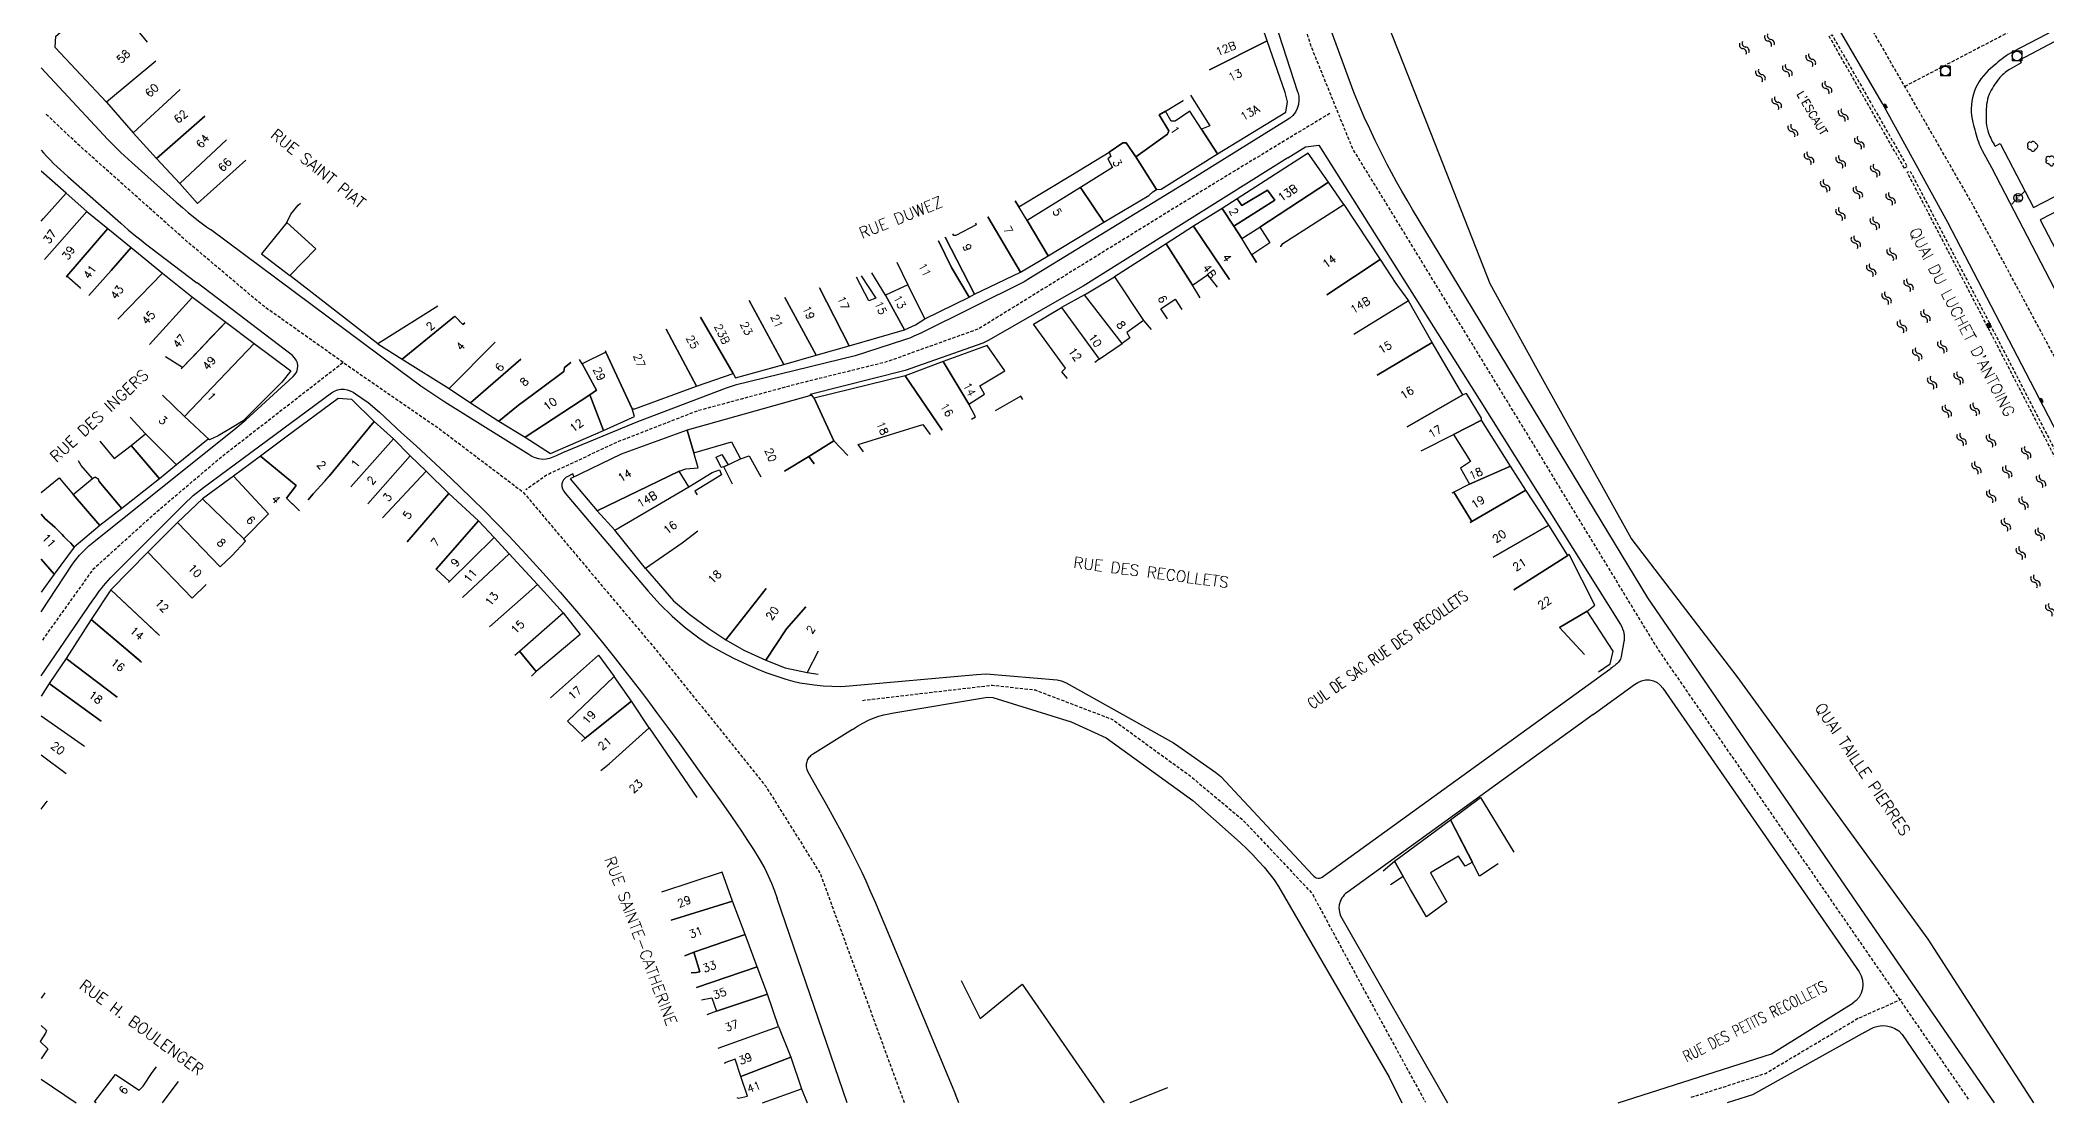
# Model space of a CAD drawing. Header units: millimetres. Extents: x 80999 to 82003, y 144000 to 145000.
# Drawn here: x 80999.9 to 81313.4, y 144000 to 144166.1 of the extents above; entities that cross this region are included whole.
import ezdxf
from ezdxf.enums import TextEntityAlignment as Align

# ---------------------------------------------------------------- set-up
doc = ezdxf.new("R2010")
doc.units = ezdxf.units.MM
doc.linetypes.add('DASHED', pattern=[0.75, 0.5, -0.25])
doc.layers.get('0').update_dxf_attribs({"linetype": 'CONTINUOUS'})
for name, color, linetype in [('W0001', 6, 'DASHED'), ('W0008', 7, 'CONTINUOUS'), ('W0100', 7, 'CONTINUOUS'), ('W0112', 1, 'DASHED'), ('W0300', 7, 'CONTINUOUS'), ('W0330', 7, 'CONTINUOUS'), ('W0400', 7, 'CONTINUOUS'), ('W0420', 7, 'CONTINUOUS'), ('W0471', 7, 'CONTINUOUS'), ('W0500', 5, 'DASHED'), ('W0515', 5, 'CONTINUOUS'), ('W0989', 7, 'CONTINUOUS'), ('W0991', 7, 'CONTINUOUS')]:
    doc.layers.add(name, color=color, linetype=linetype)
doc.styles.get("Standard").update_dxf_attribs({"font": 'romans.shx', "width": 0.85})

# ---------------------------------------------------------------- blocks, each defined once
blk = doc.blocks.new('t330o')
at = {"color": 0, "linetype": 'Continuous'}
for p, q in [((0.25, -0.25), (-0.25, 0.25)), ((-0.25, -0.25), (0.25, 0.25)), ((-0.25, 0.25), (-0.25, -0.25)), ((0.25, 0.25), (-0.25, 0.25)), ((0.25, -0.25), (0.25, 0.25)), ((-0.25, -0.25), (0.25, -0.25)), ((-0.25, -0.25), (-0.25, -0.25))]:
    blk.add_line(p, q, dxfattribs=at)
blk = doc.blocks.new('T400')
for p, q in [((-0.15, 0.3), (0.15, 0.3)), ((-0.15, -0.25), (-0.15, 0.3)), ((-0.15, 0.15), (0.15, 0.15)), ((-0.15, 0), (0.15, 0)), ((0.15, 0.3), (0.15, -0.25)), ((-0.15, -0.15), (0.15, -0.15)), ((-0.15, -0.25), (-0.15, -0.3)), ((-0.15, -0.3), (0.15, -0.3)), ((0.15, -0.3), (0.15, -0.25))]:
    blk.add_line(p, q)
blk = doc.blocks.new('T471')
for p, q in [((-0.333334, 0.333334), (-0.333334, -0.333334)), ((-0.333334, 0.333334), (0.333334, 0.333334)), ((-0.333334, 0), (0, 0)), ((0.500001, 0.500001), (1.000002, 1.000002)), ((-0.500001, -0.500001), (-1.000002, -1.000002)), ((-0.333334, -0.333334), (0.333334, -0.333334))]:
    blk.add_line(p, q)
blk.add_ellipse((0, 0), major_axis=(0.471405, 0.471405), ratio=1, start_param=5.4977871438, end_param=11.780972451)
blk = doc.blocks.new('T300')
for p, q in [((-0.8, 0.51), (-0.86, 0.34)), ((-0.86, 0.34), (-0.86, 0.17)), ((-0.86, 0.17), (-0.74, 0.06)), ((-0.69, 0.63), (-0.8, 0.51)), ((-0.8, -0.06), (-0.74, 0.06)), ((-0.74, 0.06), (-0.69, 0.11)), ((-0.57, 0.69), (-0.69, 0.63)), ((-0.46, 0.69), (-0.57, 0.69)), ((-0.29, 0.63), (-0.46, 0.69)), ((-0.29, 0.63), (-0.17, 0.74)), ((-0.23, 0.57), (-0.29, 0.63)), ((-0.17, 0.74), (-0.06, 0.8)), ((-0.06, 0.8), (0.06, 0.8)), ((0.06, 0.8), (0.23, 0.74)), ((0.23, 0.74), (0.34, 0.63)), ((0.34, 0.63), (0.4, 0.51)), ((0.46, 0.46), (0.34, 0.46)), ((0.4, 0.51), (0.4, 0.46)), ((0.57, 0.4), (0.46, 0.46)), ((0.57, 0.4), (0.69, 0.29)), ((0.69, 0.29), (0.74, 0.17)), ((0.74, 0.06), (0.69, -0.17)), ((0.74, 0.17), (0.74, 0.06)), ((-0.8, -0.17), (-0.8, -0.06)), ((-0.8, -0.23), (-0.8, -0.17)), ((-0.74, -0.34), (-0.8, -0.23)), ((-0.69, -0.4), (-0.74, -0.34)), ((-0.51, -0.46), (-0.69, -0.4)), ((-0.4, -0.46), (-0.51, -0.46)), ((-0.4, -0.46), (-0.34, -0.46)), ((-0.34, -0.46), (-0.34, -0.4)), ((-0.34, -0.51), (-0.34, -0.46)), ((-0.29, -0.63), (-0.34, -0.51)), ((-0.17, -0.74), (-0.29, -0.63)), ((-0.06, -0.8), (-0.17, -0.74)), ((0.06, -0.8), (-0.06, -0.8)), ((0.17, -0.74), (0.06, -0.8)), ((0.23, -0.69), (0.17, -0.74)), ((0.29, -0.46), (0.23, -0.46)), ((0.29, -0.63), (0.23, -0.69)), ((0.46, -0.4), (0.29, -0.46)), ((0.34, -0.51), (0.29, -0.63)), ((0.34, -0.51), (0.34, -0.46)), ((0.57, -0.34), (0.46, -0.4)), ((0.63, -0.29), (0.57, -0.34)), ((0.69, -0.17), (0.63, -0.29))]:
    blk.add_line(p, q)
blk = doc.blocks.new('T420')
for p, q in [((0.75, 0.75), (-0.75, 0.75)), ((-0.75, 0.75), (-0.75, -0.75)), ((0.75, 0.75), (0.75, -0.75)), ((0.75, -0.75), (-0.75, -0.75))]:
    blk.add_line(p, q)
blk.add_ellipse((0, 0), major_axis=(-0.53, 0.53), ratio=1, start_param=3.926991, end_param=10.210176)
blk = doc.blocks.new('t500o')
at = {"color": 0, "linetype": 'Continuous'}
for centre, start, end in [((-0.5, 0.625), 216.8699, 323.1301), ((0.5, -0.125), 36.8699, 143.1301), ((0.5, -0.625), 36.8699, 143.1301), ((-0.5, 0.125), 216.8699, 323.1301)]:
    blk.add_arc(centre, 0.625, start, end, dxfattribs=at)

msp = doc.modelspace()

# ---------------------------------------------------------------- linework, layer by layer
at = {"layer": 'W0001', "flags": 128}
for points in [[(81374.99, 144000), (81373.76, 144002.39), (81329.57, 144087.47), (81316.74, 144112.54), (81301.54, 144140.82), (81273.03, 144190.36), (81269.04, 144196.58), (81264.37, 144203.38), (81259.32, 144209.89), (81252.8, 144216.99), (81246.58, 144223.69), (81215.91, 144253.6), (81199.18, 144270.12), (81189.95, 144280.52), (81186.25, 144285.38), (81184.11, 144306.34)], [(81301.15, 144000.6), (81252.54, 144071.03), (81229.76, 144108.51), (81204.88, 144149.18), (81198.37, 144165.25), (81193.42, 144181.38), (81182.98, 144206.46), (81173.22, 144225.3), (81161.08, 144245.09), (81152.06, 144257.63)], [(81387.42, 144072.8), (81380.47, 144085.15), (81373.66, 144087.37), (81369.98, 144093.84), (81368.64, 144096.51), (81367.22, 144098.6), (81365.87, 144100.48), (81364.13, 144102.12), (81361.57, 144104.24), (81360.17, 144105.5), (81358.77, 144107.24), (81357.18, 144109.65), (81350.06, 144123.22), (81347.88, 144127.5), (81346.83, 144129.99), (81346.26, 144131.86), (81345.77, 144134.2), (81345.62, 144135.96), (81345.29, 144139.19), (81344.56, 144141.95), (81343.69, 144144.46), (81342.05, 144147.54), (81339.05, 144153.45), (81333.83, 144163.69), (81331.42, 144168.08), (81329, 144171.02), (81327.12, 144172.47), (81324.8, 144173.53), (81321.91, 144173.72), (81318.24, 144172.61), (81311.85, 144169.59), (81291.18, 144158.81)], [(81047.18, 144115.7), (81034.64, 144124.58), (81022.77, 144134.61), (81005.82, 144149.72), (81000.67, 144154.6)], [(81201.35, 144154.6), (81183.66, 144143.89), (81161.83, 144130.41), (81146.44, 144120.92), (81132.06, 144115.76), (81118.1, 144112.31), (81102.5, 144108.1), (81089.96, 144103.22), (81078.98, 144098.07), (81075.72, 144095.77)], [(81000.26, 144072.32), (81008.26, 144083.5), (81017.62, 144091.97), (81028.33, 144101.06), (81047.18, 144115.7), (81062.23, 144105.33), (81075.32, 144095.43), (81095.99, 144070.89), (81113.22, 144049.47), (81121.69, 144035.92), (81134.84, 144000.06)], [(81128.33, 144062.89), (81148.61, 144065.27), (81155.32, 144064.52), (81167.39, 144059.91), (81179.52, 144051.1), (81187.86, 144044.12), (81198.57, 144032.73), (81206.98, 144017.14), (81216.27, 144000.13)], [(81257.83, 144000.87), (81269.42, 144004.6), (81283.87, 144013.21), (81290.65, 144016.19)]]:
    msp.add_lwpolyline(points, dxfattribs=at)
at = {"layer": 'W0008'}
for p, q in [((81245.08, 144067.74), (81245.23, 144067.88)), ((81282.13, 144015.03), (81283.04, 144015.56)), ((81284.93, 144011.04), (81285.85, 144011.56))]:
    msp.add_line(p, q, dxfattribs=at)
for points in [[(81183.39, 144197.94), (81196.28, 144157.98)], [(81305.18, 144000), (81285.57, 144028.54), (81251.05, 144078.92), (81214.28, 144139.61), (81213.43, 144141.04), (81212.6, 144142.47), (81211.78, 144143.92), (81210.99, 144145.37), (81210.33, 144146.61), (81209.69, 144147.86), (81209.06, 144149.12), (81208.45, 144150.39), (81207.58, 144152.21), (81206.72, 144154.03), (81205.91, 144155.88), (81205.16, 144157.76), (81195.21, 144184.88)], [(81000, 144161.71), (81009.82, 144151.2), (81010.34, 144150.65), (81010.87, 144150.1), (81011.4, 144149.56), (81011.94, 144149.03), (81012.49, 144148.5), (81013.04, 144147.97), (81013.6, 144147.45), (81014.17, 144146.94), (81020.19, 144141.55), (81021.13, 144140.71), (81022.08, 144139.89), (81023.05, 144139.08), (81024.02, 144138.29), (81024.62, 144137.81), (81025.23, 144137.35), (81025.84, 144136.9), (81026.46, 144136.45)], [(81196.33, 144157.92), (81196.49, 144157.3), (81196.53, 144156.65), (81196.46, 144156.01), (81196.27, 144155.39), (81195.97, 144154.81), (81195.56, 144154.29), (81195.08, 144153.85), (81194.54, 144153.47), (81179.13, 144143.93)], [(81000, 144148.84), (81000.37, 144148.43), (81000.89, 144147.88), (81001.41, 144147.33), (81001.95, 144146.8), (81002.5, 144146.28), (81003.05, 144145.77), (81003.61, 144145.26), (81004.18, 144144.76), (81012.46, 144137.43), (81013.04, 144136.93), (81013.61, 144136.43), (81014.19, 144135.94), (81014.77, 144135.46), (81015.36, 144134.99), (81015.95, 144134.52), (81016.55, 144134.06), (81017.15, 144133.6), (81024.35, 144128.11)], [(81194.8, 144147.67), (81162.79, 144127.63), (81160.18, 144126.09), (81148.06, 144119.15), (81147.15, 144118.71), (81134.98, 144114.45), (81120.16, 144110.67), (81120.23, 144110.46)], [(81194.8, 144147.67), (81197.54, 144149.37), (81199.63, 144149.66), (81224.68, 144109.93), (81246.76, 144074.72), (81246.95, 144074.39), (81247.09, 144074.05), (81247.21, 144073.69), (81247.29, 144073.32), (81247.32, 144073.17), (81247.34, 144073.02), (81247.35, 144072.86), (81247.36, 144072.71), (81247.36, 144072.55), (81247.35, 144072.4), (81247.34, 144072.24), (81247.31, 144072.09), (81246.87, 144069.73), (81246.82, 144069.54), (81246.75, 144069.35), (81246.66, 144069.17), (81246.56, 144069), (81246.44, 144068.85), (81246.31, 144068.72), (81246.17, 144068.59), (81246.03, 144068.47), (81245.84, 144068.31), (81245.64, 144068.16), (81245.44, 144068.01), (81245.23, 144067.88)], [(81179.13, 144143.93), (81154.61, 144128.89), (81153.62, 144128.31), (81137.43, 144120.26), (81137.08, 144120.09), (81136.74, 144119.93), (81136.38, 144119.77), (81136.03, 144119.62), (81135.71, 144119.5), (81135.38, 144119.39), (81135.06, 144119.28), (81134.73, 144119.17), (81127.18, 144116.72), (81108.47, 144112.14), (81107.04, 144111.69), (81093.18, 144106.4), (81081.46, 144101.55), (81080.48, 144101.09), (81079.97, 144100.87), (81079.45, 144100.68), (81078.9, 144100.56), (81078.33, 144100.53), (81077.76, 144100.61), (81077.22, 144100.78), (81076.7, 144101.02), (81076.21, 144101.3), (81063.07, 144109.49), (81062.44, 144109.89), (81061.82, 144110.3), (81061.2, 144110.71), (81060.58, 144111.13), (81059.96, 144111.55), (81059.34, 144111.99), (81058.73, 144112.43), (81058.12, 144112.88), (81026.48, 144136.45)], [(81000, 144076.71), (81004.82, 144083.99), (81005.2, 144084.53), (81005.6, 144085.06), (81006.02, 144085.57), (81006.46, 144086.06), (81006.95, 144086.54), (81007.45, 144087.01), (81007.97, 144087.45), (81008.5, 144087.88), (81030.43, 144105.4), (81032, 144106.7), (81039.4, 144113.51), (81039.71, 144113.85), (81039.94, 144114.24), (81040.08, 144114.68), (81040.12, 144115.14), (81040.05, 144115.61), (81039.88, 144116.04), (81039.61, 144116.43), (81039.27, 144116.76), (81024.37, 144128.11)], [(81000, 144066.72), (81008.11, 144078.57), (81008.43, 144079.04), (81008.75, 144079.49), (81009.07, 144079.95), (81009.42, 144080.39), (81009.76, 144080.81), (81010.12, 144081.22), (81010.49, 144081.62), (81010.87, 144082.01), (81022.29, 144093.49), (81023.77, 144094.88), (81025.37, 144096.15), (81045.4, 144110.94), (81045.85, 144111.21), (81046.33, 144111.4), (81046.84, 144111.5), (81047.36, 144111.51), (81047.85, 144111.43), (81048.31, 144111.26), (81048.74, 144111.04), (81049.15, 144110.8), (81051.09, 144109.45), (81052.88, 144107.91), (81054.59, 144106.29), (81056.31, 144104.71), (81058.61, 144102.64), (81060.88, 144100.55), (81063.14, 144098.44), (81065.37, 144096.3), (81067.33, 144094.4), (81069.27, 144092.48), (81071.19, 144090.54), (81073.09, 144088.58), (81075.79, 144085.69), (81078.45, 144082.77), (81081.08, 144079.81), (81083.66, 144076.82), (81085.59, 144074.52), (81087.49, 144072.19), (81089.36, 144069.84), (81091.21, 144067.48), (81092.51, 144065.82), (81093.79, 144064.16), (81095.06, 144062.48), (81096.32, 144060.8), (81098.04, 144058.48), (81099.74, 144056.15), (81101.43, 144053.82), (81103.1, 144051.48), (81104.7, 144049.23), (81106.29, 144046.99), (81107.87, 144044.73), (81109.41, 144042.45), (81110.36, 144041.02), (81111.31, 144039.58), (81112.22, 144038.12), (81113.06, 144036.61), (81113.62, 144035.48), (81114.12, 144034.32), (81114.58, 144033.14), (81114.99, 144031.94)], [(81083.26, 144097.89), (81083.09, 144098.26), (81082.2, 144097.83), (81082.04, 144097.74), (81081.89, 144097.63), (81081.76, 144097.51), (81081.65, 144097.37), (81081.55, 144097.22), (81081.48, 144097.05), (81081.42, 144096.88), (81081.39, 144096.7), (81081.39, 144096.31), (81081.49, 144095.93), (81081.67, 144095.59), (81081.89, 144095.29), (81094.84, 144079.93), (81096.65, 144077.92), (81098.58, 144076.04), (81100.63, 144074.28), (81102.78, 144072.64), (81104.55, 144071.46), (81106.41, 144070.4), (81108.3, 144069.44), (81110.22, 144068.53), (81111.72, 144067.87), (81113.24, 144067.26), (81114.78, 144066.71), (81116.34, 144066.21)], [(81116.36, 144066.21), (81117.45, 144065.91), (81118.56, 144065.65), (81119.68, 144065.45), (81120.8, 144065.3), (81122.18, 144065.16), (81123.56, 144065.09), (81124.94, 144065.08), (81126.32, 144065.16), (81146.15, 144066.94), (81147.65, 144067.03), (81158.73, 144066.12), (81159.45, 144065.95), (81160.15, 144065.63), (81176.91, 144056.23), (81177.78, 144055.69), (81183.54, 144051.6), (81184.32, 144050.97), (81198.71, 144035.59), (81198.86, 144035.43), (81199.04, 144035.29), (81199.24, 144035.17), (81199.47, 144035.11), (81199.72, 144035.11), (81199.96, 144035.18), (81200.18, 144035.29), (81200.38, 144035.42), (81245.08, 144067.74)], [(81242.51, 144060.69), (81248.93, 144065.35), (81249.46, 144065.68), (81250.03, 144065.94), (81250.65, 144066.09), (81251.29, 144066.09), (81251.91, 144065.94), (81252.48, 144065.67), (81252.98, 144065.28), (81253.38, 144064.8), (81284.05, 144020.45), (81284.38, 144019.85), (81284.58, 144019.19), (81284.65, 144018.5), (81284.58, 144017.82), (81284.37, 144017.15), (81284.04, 144016.53), (81283.59, 144016), (81283.04, 144015.56)], [(81126.76, 144058.34), (81127.57, 144058.87), (81128.41, 144059.35), (81129.27, 144059.78), (81130.17, 144060.16), (81130.91, 144060.42), (81131.67, 144060.62), (81132.44, 144060.79), (81133.22, 144060.93), (81147.85, 144063.38), (81148.72, 144063.35), (81160.95, 144059.55), (81166.4, 144057.03), (81179.97, 144047.24), (81186.4, 144041.51), (81187.39, 144040.61), (81188.37, 144039.7), (81189.32, 144038.76), (81190.23, 144037.78), (81191.07, 144036.83), (81191.87, 144035.86), (81192.64, 144034.85), (81193.32, 144033.79), (81210.62, 144004), (81212.58, 144000)], [(81242.51, 144060.69), (81204.04, 144032.88), (81203.82, 144032.69), (81203.61, 144032.49), (81203.42, 144032.27), (81203.25, 144032.03), (81203.1, 144031.78), (81202.98, 144031.51), (81202.89, 144031.24), (81202.82, 144030.95), (81202.77, 144030.41), (81202.84, 144029.86), (81202.99, 144029.34), (81203.23, 144028.85), (81219.74, 144000)], [(81126.76, 144058.34), (81120.53, 144054.44), (81120.38, 144054.34), (81120.23, 144054.22), (81120.1, 144054.09), (81119.97, 144053.96), (81119.86, 144053.81), (81119.76, 144053.64), (81119.68, 144053.47), (81119.62, 144053.3), (81119.55, 144052.9), (81119.55, 144052.5), (81119.63, 144052.11), (81119.79, 144051.74), (81121.42, 144048.87), (81122.65, 144046.69), (81123.86, 144044.5), (81125.05, 144042.3), (81126.21, 144040.09), (81126.89, 144038.75), (81127.56, 144037.41), (81128.21, 144036.05), (81128.84, 144034.7), (81129.61, 144032.98), (81130.36, 144031.25), (81131.09, 144029.51), (81131.82, 144027.77), (81142.86, 144001.33)], [(81125.93, 144000), (81115.01, 144031.94)], [(81246.42, 144000), (81270.36, 144007.67), (81282.13, 144015.03)], [(81285.85, 144011.56), (81286.42, 144011.83), (81287.03, 144012), (81287.66, 144012.07), (81288.29, 144012.03), (81288.98, 144011.89), (81289.65, 144011.64), (81290.27, 144011.25), (81290.77, 144010.7), (81298.05, 144000)], [(81284.93, 144011.04), (81267.37, 144001.27), (81263.41, 144000)], [(81000, 144003.68), (81005.48, 144000)], [(81143.41, 144000), (81142.86, 144001.33)]]:
    msp.add_lwpolyline(points, dxfattribs=at)
at = {"layer": 'W0008', "flags": 128}
for points in [[(81333.34, 144069.3), (81312.84, 144108.83), (81297.92, 144137.55), (81287.72, 144156.17), (81279.75, 144169.78)], [(81305.29, 144149.49), (81306.09, 144149.91), (81311.31, 144139.91), (81320.99, 144144.92)]]:
    msp.add_lwpolyline(points, dxfattribs=at)
for points in [[(81333.87, 144157.25), (81330.64, 144163.53, 0.020111), (81330.06, 144164.53, 0.035924), (81329.73, 144164.97, 0.029753), (81327.97, 144166.8, 0.047147), (81326.78, 144167.69, 0.047725), (81325.71, 144168.22, 0.042219), (81324.37, 144168.61, 0.057045), (81322.07, 144168.79, 0.055199), (81319.7, 144168.45, 0.01743), (81317.09, 144167.67, 0.037892), (81316.13, 144167.27), (81316.41, 144166.75), (81309.11, 144162.93), (81309.34, 144162.52), (81307.53, 144161.45, 0.087761), (81305.87, 144160.02, 0.067545), (81304.38, 144157.59, 0.077988), (81303.97, 144156.03, 0.043797), (81303.92, 144153.16, 0.070699), (81304.28, 144151.5, 0.053445), (81305.27, 144149.5)], [(81315.61, 144168.17), (81313.27, 144166.95), (81308.04, 144164.2, 0.042879), (81306.68, 144163.34, 0.021626), (81304.23, 144161.28, 0.136086), (81301.91, 144157.59, 0.13386), (81301.8, 144153.16, 0.02034), (81302.68, 144150.14, 0.043684), (81303.26, 144148.8), (81304.71, 144146.14), (81321.49, 144113.88)], [(81322.01, 144142.96), (81312.34, 144137.95), (81318.57, 144126), (81319.1, 144126.22, -0.090074), (81319.55, 144126.24, -0.043885), (81320, 144126.14, -0.042396), (81320.44, 144125.97, -0.100062), (81320.82, 144125.67, -0.077033), (81321.15, 144125.13), (81321.38, 144125.24), (81325.79, 144116.69)]]:
    msp.add_lwpolyline(points, format="xyb", dxfattribs=at)
at = {"layer": 'W0100'}
for p, q in [((81121.62, 144127.35), (81126.28, 144118.26)), ((81238.72, 144085.66), (81238.54, 144085.54)), ((81117.12, 144007.13), (81109.35, 144004.11))]:
    msp.add_line(p, q, dxfattribs=at)
for points in [[(81010.25, 144156.36), (81002.19, 144164.89), (81002.33, 144166.68), (81011.56, 144174.62), (81015.71, 144168.62), (81014.89, 144168.08), (81014.89, 144167.76), (81016.59, 144165.75)], [(81191.58, 144165.96), (81189.44, 144172.18), (81182.73, 144169.33), (81180.22, 144168.26)], [(81015.71, 144168.62), (81014.89, 144168.08), (81014.89, 144167.76), (81016.59, 144165.75)], [(81182.55, 144161.4), (81191.58, 144165.96)], [(81183.79, 144148.27), (81194.49, 144154.77), (81194.74, 144156.43), (81194.36, 144157.89), (81191.58, 144165.96), (81182.55, 144161.4)], [(81017.94, 144162.74), (81010.25, 144156.36)], [(81010.25, 144156.36), (81014.37, 144151.56), (81021.72, 144158.35)], [(81021.72, 144158.35), (81014.37, 144151.56)], [(81152.17, 144140.92), (81152.76, 144140.01), (81161.16, 144145.04), (81166.87, 144148.53), (81169.03, 144150.03), (81169.52, 144150.03), (81171.05, 144147.83), (81175.98, 144151.35), (81176.18, 144151.87), (81174.67, 144154.36), (81175.69, 144154.93), (81178.42, 144156.64), (81178.39, 144156.69)], [(81179.59, 144157.43), (81182.59, 144152.66), (81181.32, 144152.12), (81183.79, 144148.27)], [(81014.37, 144151.56), (81018.06, 144147.57), (81025.59, 144154.16)], [(81025.59, 144154.16), (81018.06, 144147.57)], [(81174.25, 144142.69), (81175.01, 144142.77), (81183.79, 144148.27), (81181.32, 144152.12), (81179.5, 144154.95), (81177.18, 144153.39), (81176.54, 144153.38), (81175.69, 144154.93), (81174.67, 144154.36), (81176.18, 144151.87), (81175.98, 144151.35), (81171.05, 144147.83), (81174.25, 144142.69)], [(81018.06, 144147.57), (81021.69, 144143.63), (81028.97, 144150.48)], [(81028.97, 144150.48), (81021.69, 144143.63)], [(81166.06, 144137.62), (81173.05, 144141.77), (81173.72, 144142.35), (81174.25, 144142.69), (81171.05, 144147.83), (81169.52, 144150.03), (81169.03, 144150.03), (81166.87, 144148.53), (81167.12, 144147.88), (81166.65, 144147.48), (81167.4, 144146.14), (81162.41, 144143.02), (81166.06, 144137.62)], [(81021.69, 144143.63), (81024.45, 144140.51), (81031.99, 144147.29)], [(81197.98, 144148.39), (81186.85, 144141.26), (81187.59, 144140.2), (81191.59, 144142.61), (81192.78, 144141.03), (81186.36, 144136.98), (81187.62, 144135.08), (81190.4, 144136.84), (81201.13, 144143.87), (81197.98, 144148.39)], [(81003.95, 144142.13), (81000, 144145.59)], [(81201.13, 144143.87), (81190.4, 144136.84), (81191.98, 144134.39), (81189.17, 144132.52), (81189.92, 144131.32)], [(81193.71, 144133.78), (81193.69, 144133.82), (81194, 144134.26), (81203.54, 144140.36), (81201.13, 144143.87)], [(81000, 144137.76), (81000.36, 144138.17), (81003.95, 144142.13)], [(81000, 144137.76), (81000.36, 144138.17), (81003.95, 144142.13), (81007.15, 144139.28), (81000.56, 144131.76)], [(81038.86, 144129.25), (81042.92, 144133.44), (81038.38, 144137.57), (81039.03, 144138.86), (81040.19, 144140.29), (81040.51, 144140.57)], [(81153.05, 144129.8), (81157.35, 144132.37), (81154.04, 144137.88), (81152.76, 144140.01), (81152.17, 144140.92)], [(81157.35, 144132.37), (81166.06, 144137.62), (81162.41, 144143.02), (81154.04, 144137.88), (81157.35, 144132.37)], [(81184.55, 144139.75), (81186.36, 144136.98), (81192.78, 144141.03), (81191.59, 144142.61), (81187.59, 144140.2), (81186.85, 144141.26), (81184.55, 144139.75)], [(81000.56, 144131.76), (81007.15, 144139.28), (81010.43, 144136.62)], [(81038.38, 144137.57), (81034.43, 144132.64), (81038.86, 144129.25), (81042.92, 144133.44), (81038.38, 144137.57)], [(81145.97, 144137.5), (81146.11, 144137.17), (81142.94, 144135.52), (81142.61, 144135.52), (81142.45, 144135.81)], [(81145.82, 144126.34), (81153.05, 144129.8), (81147.93, 144138.44)], [(81147.93, 144138.44), (81153.05, 144129.8)], [(81184.55, 144139.75), (81180.07, 144136.96), (81184.6, 144130.24), (81185.67, 144128.66)], [(81189.92, 144131.32), (81189.17, 144132.52), (81187.62, 144135.08), (81186.36, 144136.98), (81184.55, 144139.75)], [(81193.71, 144133.78), (81193.69, 144133.82), (81194, 144134.26), (81203.54, 144140.36), (81209.23, 144131.76), (81200.89, 144126.23)], [(81010.43, 144136.62), (81004.05, 144129.18), (81003.9, 144129.04)], [(81006.14, 144127.23), (81006.17, 144127.27), (81004.05, 144129.18), (81010.43, 144136.62), (81014.09, 144133.66)], [(81138.1, 144122.48), (81145.02, 144125.9), (81143.68, 144128.08), (81142.27, 144130.55), (81140.22, 144134.68)], [(81140.22, 144134.68), (81142.27, 144130.55), (81143.68, 144128.08), (81145.02, 144125.9)], [(81145.02, 144125.9), (81145.82, 144126.34), (81141.27, 144135.25)], [(81141.27, 144135.25), (81145.82, 144126.34)], [(81185.67, 144128.66), (81184.6, 144130.24), (81180.07, 144136.96), (81175.76, 144134.22)], [(81007.49, 144126.14), (81010.94, 144130.07), (81014.09, 144133.66), (81018.97, 144129.64)], [(81014.09, 144133.66), (81010.94, 144130.07), (81007.49, 144126.14)], [(81133.72, 144131.34), (81135.41, 144127.8), (81138.1, 144122.48)], [(81181.11, 144125.77), (81179.88, 144127.76), (81175.76, 144134.22), (81167.71, 144129.08)], [(81175.76, 144134.22), (81179.88, 144127.76), (81182.25, 144129.4), (81183.73, 144127.44)], [(81200.89, 144126.23), (81209.23, 144131.76), (81211.68, 144128.02), (81213.64, 144125.31), (81205.12, 144120.04)], [(81018.97, 144129.64), (81011.99, 144122.44)], [(81011.99, 144122.44), (81018.97, 144129.64), (81023.68, 144125.88)], [(81062.01, 144124.5), (81052.61, 144118.59), (81038.86, 144129.25)], [(81126.28, 144118.26), (81134.9, 144120.77), (81131.95, 144126.19), (81129.8, 144129.7)], [(81128.14, 144129.22), (81130.43, 144125.73), (81129.35, 144125.32), (81127.4, 144129)], [(81169.63, 144120.38), (81170.08, 144119.52), (81168.89, 144118.67), (81163.01, 144126.26), (81167.71, 144129.08), (81172.25, 144122.22), (81169.63, 144120.38)], [(81167.71, 144129.08), (81172.25, 144122.22), (81173.42, 144120.86)], [(81023.68, 144125.88), (81016.93, 144118.48)], [(81016.93, 144118.48), (81023.68, 144125.88), (81028.85, 144121.96)], [(81108.13, 144113.94), (81108.49, 144113.3), (81116.07, 144115.35), (81110.65, 144125.36)], [(81110.65, 144125.36), (81116.07, 144115.35)], [(81116.07, 144115.35), (81121.1, 144116.84), (81116.19, 144125.82)], [(81116.19, 144125.82), (81121.1, 144116.84)], [(81121.1, 144116.84), (81126.28, 144118.26), (81121.62, 144127.35)], [(81131.95, 144126.19), (81134.9, 144120.77), (81136.61, 144121.59), (81138.1, 144122.48), (81135.41, 144127.8), (81131.95, 144126.19)], [(81163.01, 144126.26), (81159.43, 144124.25), (81165.32, 144116.2), (81168.89, 144118.67), (81163.01, 144126.26)], [(81176.01, 144122.52), (81174.96, 144124.07), (81177.2, 144125.6), (81178.25, 144123.94)], [(81208.73, 144113.71), (81217.33, 144118.8), (81213.64, 144125.31), (81205.12, 144120.04)], [(81028.85, 144121.96), (81022.08, 144114.9), (81019.46, 144116.57), (81019.44, 144116.54)], [(81021.89, 144114.69), (81022.08, 144114.9), (81025.01, 144117.91), (81026.53, 144119.59), (81028.85, 144121.96), (81033.28, 144118.66)], [(81062.01, 144124.5), (81052.61, 144118.59)], [(81052.61, 144118.59), (81056.43, 144116.19), (81064.67, 144122.92), (81065.91, 144121.63), (81066.23, 144121.88)], [(81064.62, 144122.88), (81056.43, 144116.19)], [(81066.23, 144121.88), (81065.91, 144121.63), (81064.86, 144122.73)], [(81102.41, 144111.98), (81108.13, 144113.94), (81103.01, 144122.75)], [(81103.01, 144122.75), (81108.13, 144113.94)], [(81160.39, 144113.19), (81159.48, 144114.21), (81160.03, 144114.79), (81155.06, 144121.66), (81159.43, 144124.25), (81165.32, 144116.2)], [(81033.28, 144118.66), (81022.43, 144107.25), (81018.99, 144110.57)], [(81026.34, 144103.6), (81022.43, 144107.25), (81033.28, 144118.66), (81039, 144114.39), (81037.6, 144112.61), (81035.15, 144110.14), (81031.89, 144106.86), (81031.6, 144106.56), (81029.85, 144105.52), (81027.66, 144104.22), (81026.34, 144103.6)], [(81056.43, 144116.19), (81063.77, 144111.64), (81070.94, 144118.87)], [(81070.94, 144118.87), (81063.77, 144111.64)], [(81092.33, 144108.43), (81092.78, 144108.43), (81102.41, 144111.98), (81097.65, 144120.9)], [(81097.65, 144120.9), (81102.41, 144111.98)], [(81217.33, 144118.8), (81208.73, 144113.71)], [(81213.44, 144105.63), (81222.11, 144110.62), (81217.33, 144118.8)], [(81063.77, 144111.64), (81067.12, 144109.38), (81074.96, 144116.22)], [(81074.96, 144116.22), (81067.12, 144109.38)], [(81067.12, 144109.38), (81071.53, 144106.54), (81074.6, 144109.01), (81078.18, 144111.68), (81081.67, 144114.3), (81081.76, 144114.92), (81082.77, 144115.67)], [(81071.53, 144106.54), (81075.64, 144104.01), (81085.72, 144110.65), (81086.8, 144111.36), (81084.52, 144115.46), (81084.15, 144116.15)], [(81082.77, 144115.67), (81081.76, 144114.92), (81081.67, 144114.3), (81078.18, 144111.68), (81074.6, 144109.01), (81071.53, 144106.54)], [(81087.87, 144105.08), (81092.7, 144107.25), (81092.33, 144108.43), (81088.22, 144117.28), (81084.52, 144115.46), (81086.8, 144111.36), (81085.72, 144110.65), (81087.87, 144105.08)], [(81088.11, 144117.55), (81088.22, 144117.28), (81092.33, 144108.43)], [(81145.39, 144106.83), (81146.01, 144107.21), (81144.97, 144109.16), (81140.92, 144115.85), (81134.98, 144113.61)], [(81147.81, 144118.33), (81140.92, 144115.85), (81144.97, 144109.16), (81147.4, 144110.73), (81146.69, 144112.06), (81150.56, 144114.38), (81147.81, 144118.33)], [(81165.32, 144116.2), (81164.63, 144115.7)], [(81140.79, 144105.11), (81134.98, 144113.61), (81120.78, 144110.13), (81123.87, 144103.46), (81126.07, 144101.13)], [(81134.98, 144113.61), (81140.79, 144105.11)], [(81018.99, 144110.57), (81022.43, 144107.25), (81026.34, 144103.6), (81026.12, 144103.7), (81021.15, 144099.67)], [(81048.54, 144109.92), (81046.4, 144110.06), (81038.22, 144104.01), (81034.29, 144101.06), (81039.88, 144096.46), (81038.33, 144094.49), (81040.38, 144092.53)], [(81041.72, 144094.22), (81042.5, 144095.18), (81044.32, 144097.15), (81045, 144097.9), (81052.04, 144106.48), (81048.54, 144109.92)], [(81075.64, 144104.01), (81079.6, 144101.44), (81087.87, 144105.08), (81085.72, 144110.65), (81075.64, 144104.01)], [(81120.78, 144110.13), (81120.4, 144110.56), (81100.96, 144105.1), (81102, 144101.58), (81107.87, 144103.26), (81109.27, 144100.64), (81110.64, 144101.11), (81112.47, 144097.8)], [(81116.16, 144098.71), (81119.96, 144101), (81123.87, 144103.46), (81120.78, 144110.13)], [(81153.39, 144109.88), (81153.06, 144110.43), (81149.07, 144108.15)], [(81222.7, 144110.86), (81222.11, 144110.62), (81213.44, 144105.63)], [(81215.63, 144101.88), (81220.69, 144104.45), (81225.05, 144106.67), (81225.05, 144107), (81222.7, 144110.86)], [(81021.15, 144099.67), (81016.34, 144104.53), (81013.91, 144107.12)], [(81052.04, 144106.48), (81045, 144097.9), (81045, 144097.9)], [(81048.41, 144096.23), (81055.05, 144103.73), (81052.04, 144106.48)], [(81225.05, 144106.67), (81220.69, 144104.45), (81223.33, 144100.19), (81221.75, 144099.19), (81223.18, 144096.68), (81229.6, 144099.46), (81225.05, 144106.67)], [(81009.21, 144103.4), (81011.43, 144100.66), (81014.08, 144102.7), (81018.09, 144098.02), (81018.51, 144097.53), (81012.6, 144092.89)], [(81018.51, 144097.53), (81014.08, 144102.7), (81016.34, 144104.53), (81021.15, 144099.67), (81018.51, 144097.53)], [(81057.68, 144101.09), (81055.05, 144103.73), (81048.41, 144096.23)], [(81082.68, 144097.51), (81086.91, 144092.5), (81099.68, 144098.71), (81100.76, 144099.08), (81102.69, 144099.23), (81102, 144101.58), (81100.96, 144105.1), (81090.66, 144101.36), (81082.68, 144097.51)], [(81126.07, 144101.13), (81123.87, 144103.46), (81119.96, 144101), (81120.77, 144099.84)], [(81128.51, 144101.73), (81127.66, 144102.85), (81137.74, 144105.97), (81138.92, 144104.41)], [(81012.6, 144092.89), (81009.1, 144097.1), (81008.92, 144097.52), (81008.45, 144097.76), (81008.02, 144097.57), (81006.29, 144099.61), (81005.85, 144100.31)], [(81040.03, 144092.87), (81038.33, 144094.49), (81039.88, 144096.46), (81034.29, 144101.06), (81030.07, 144097.91)], [(81051.04, 144093.59), (81057.68, 144101.09)], [(81053.34, 144091.39), (81060.15, 144098.71), (81057.68, 144101.09), (81051.04, 144093.59)], [(81106.28, 144099.25), (81105.46, 144100.9), (81106.35, 144101.29), (81107.33, 144099.69), (81106.69, 144099.37), (81106.28, 144099.25)], [(81106.69, 144099.37), (81109.27, 144100.64), (81110.64, 144101.11), (81112.47, 144097.8)], [(81120.77, 144099.84), (81119.96, 144101), (81116.16, 144098.71)], [(81000, 144095.39), (81002.81, 144097.68), (81005, 144095.06), (81009.19, 144090.22), (81005.19, 144086.82)], [(81009.19, 144090.22), (81005, 144095.06), (81008.02, 144097.57), (81008.45, 144097.76), (81008.92, 144097.52), (81009.1, 144097.1), (81012.6, 144092.89), (81009.19, 144090.22)], [(81025.22, 144094.37), (81031.68, 144088.15), (81035.55, 144092.03), (81030.07, 144097.91), (81025.22, 144094.37)], [(81030.07, 144097.91), (81035.55, 144092.03)], [(81044.32, 144097.15), (81042.5, 144095.18), (81042.5, 144095.18)], [(81060.15, 144098.71), (81053.34, 144091.39)], [(81057.19, 144087.66), (81063.73, 144095.23), (81060.15, 144098.71)], [(81089.64, 144089.49), (81101.2, 144096.26), (81099.68, 144098.71), (81086.91, 144092.5), (81089.64, 144089.49)], [(81101.2, 144096.26), (81104.84, 144098.5), (81106, 144098.91), (81106.33, 144098.13), (81102.15, 144095.58), (81102.53, 144095.03)], [(81108.04, 144096.69), (81106.69, 144099.37)], [(81229.6, 144099.46), (81223.18, 144096.68), (81220.73, 144095.4), (81223.53, 144090.86), (81231.95, 144095.72), (81229.6, 144099.46)], [(81021.33, 144090.67), (81027.98, 144083.76), (81029.81, 144085.49), (81031.96, 144087.77), (81031.68, 144088.15), (81025.22, 144094.37), (81021.33, 144090.67)], [(81042.5, 144095.18), (81041.72, 144094.22)], [(81063.73, 144095.23), (81057.19, 144087.66)], [(81061.69, 144083.38), (81061.72, 144083.41), (81068.32, 144090.92), (81063.73, 144095.23)], [(81102.63, 144089.31), (81100.14, 144087.46), (81094.46, 144083.47), (81089.64, 144089.49), (81101.2, 144096.26)], [(81223.29, 144090.7), (81223.53, 144090.86), (81220.73, 144095.4), (81220.42, 144095.28)], [(81231.95, 144095.72), (81223.53, 144090.86), (81223.29, 144090.7)], [(81226.86, 144085.28), (81235.55, 144090.27), (81231.95, 144095.72)], [(81005.19, 144086.82), (81004.66, 144087.44), (81004.06, 144087.96), (81003.57, 144088.47), (81003.3, 144088.82), (81002.94, 144089.16), (81002.22, 144089.88), (81000.61, 144091.32), (81000, 144092)], [(81000, 144092), (81000.61, 144091.32), (81002.22, 144089.88), (81002.94, 144089.16), (81003.3, 144088.82), (81003.57, 144088.47), (81004.06, 144087.96), (81004.66, 144087.44), (81005.19, 144086.82), (81002.06, 144082.63)], [(81027.98, 144083.76), (81027.98, 144083.76), (81021.33, 144090.67), (81016.66, 144086.04)], [(81068.32, 144090.92), (81061.72, 144083.41), (81063.79, 144081.46), (81070.8, 144088.35), (81068.32, 144090.92)], [(81070.8, 144088.35), (81063.79, 144081.46), (81063.66, 144081.33)], [(81065.82, 144078.98), (81073.15, 144085.78), (81070.8, 144088.35)], [(81102.63, 144089.31), (81100.14, 144087.46), (81094.46, 144083.47)], [(81235.55, 144090.27), (81226.86, 144085.28)], [(81230.12, 144080.15), (81238.54, 144085.54), (81235.55, 144090.27)], [(81002.06, 144082.63), (81000, 144084.96)], [(81000, 144084.96), (81002.06, 144082.63), (81000, 144079.8)], [(81023.61, 144078.84), (81023.6, 144078.84), (81016.66, 144086.04), (81010.91, 144080.18)], [(81016.66, 144086.04), (81023.6, 144078.84), (81023.68, 144078.92)], [(81029.81, 144085.49), (81027.98, 144083.76), (81027.98, 144083.76)], [(81073.15, 144085.78), (81065.82, 144078.98)], [(81070.05, 144074.37), (81077.56, 144080.98), (81073.15, 144085.78)], [(81238.54, 144085.54), (81230.12, 144080.15)], [(81237.25, 144074.28), (81241.56, 144076.85), (81242.76, 144077.78), (81238.72, 144085.66)], [(81025.82, 144081), (81023.6, 144078.84), (81023.61, 144078.84)], [(81063.66, 144081.33), (81063.79, 144081.46), (81061.72, 144083.41), (81061.69, 144083.38)], [(81094.46, 144083.47), (81098.79, 144078.43), (81101.38, 144076.33), (81104.32, 144074.13), (81106.97, 144072.35), (81113.29, 144080.36)], [(81018.51, 144073.05), (81010.91, 144080.18), (81007.82, 144075.51)], [(81010.91, 144080.18), (81018.31, 144073.24)], [(81077.56, 144080.98), (81070.05, 144074.37)], [(81074.03, 144069.94), (81074.75, 144070.56), (81081.55, 144076.55), (81077.56, 144080.98)], [(81113.29, 144080.36), (81106.97, 144072.35), (81109.81, 144070.73), (81113.25, 144069.18)], [(81015.52, 144069), (81007.82, 144075.51), (81003.9, 144069.41)], [(81007.82, 144075.51), (81015.69, 144068.87)], [(81084.24, 144073.18), (81077.35, 144067.39), (81074.75, 144070.56), (81081.55, 144076.55), (81084.24, 144073.18)], [(81119.51, 144077.51), (81116.45, 144074.09), (81113.25, 144069.18), (81116.26, 144067.95), (81119.72, 144067.22)], [(81113.25, 144069.18), (81116.45, 144074.09), (81119.51, 144077.51)], [(81245.62, 144070.6), (81241.56, 144076.85), (81237.25, 144074.28), (81241.13, 144070.08), (81241.13, 144070.08)], [(81011.88, 144063.37), (81003.9, 144069.41), (81001.29, 144065.51)], [(81003.9, 144069.41), (81011.88, 144063.37)], [(81074.03, 144069.94), (81074.75, 144070.56), (81077.35, 144067.39), (81076.63, 144066.68)], [(81079.58, 144063.3), (81087.11, 144069.95)], [(81087.11, 144069.95), (81089.53, 144066.62), (81082.27, 144059.65), (81082.23, 144059.62)], [(81121.39, 144070.56), (81121.39, 144070.56), (81119.72, 144067.22), (81121.39, 144066.97), (81121.39, 144066.97)], [(81243.35, 144067.35), (81245.16, 144068.59), (81245.62, 144070.6)], [(81009.4, 144059.65), (81001.29, 144065.51), (81000, 144063.56)], [(81001.29, 144065.51), (81009.4, 144059.65)], [(81092.26, 144062.74), (81089.53, 144066.62), (81082.27, 144059.65), (81085.03, 144056.97), (81092.26, 144062.74)], [(81092.26, 144062.74), (81085.03, 144056.97), (81084.43, 144056.45)], [(81087.44, 144051.94), (81088.76, 144052.98), (81095.01, 144058.58), (81092.26, 144062.74)], [(81006.77, 144055.68), (81000, 144060.43)], [(81087.44, 144051.94), (81088.76, 144052.98), (81095.01, 144058.58), (81102.47, 144047.69)], [(81000, 144054.38), (81003.95, 144051.48)], [(81000, 144045.87), (81000.96, 144047.12), (81001, 144047.09)], [(81220.18, 144044.23), (81224.88, 144047.71), (81230.12, 144039.15)], [(81211.45, 144037.75), (81220.18, 144044.23), (81223.63, 144037.6), (81222.48, 144036.97), (81221.43, 144038.54), (81217.06, 144035.92), (81219.64, 144031.42), (81216.47, 144029.06), (81213.97, 144033.36), (81212.81, 144035.35), (81211.45, 144037.75)], [(81227.66, 144037.33), (81224.73, 144035.44), (81220.18, 144044.23)], [(81209.68, 144036.23), (81211.45, 144037.75), (81212.81, 144035.35), (81210.83, 144034.09)], [(81227.66, 144037.33), (81224.73, 144035.44)], [(81106.42, 144036.07), (81096.93, 144032.91)], [(81098.45, 144028.54), (81108.01, 144031.5), (81106.42, 144036.07)], [(81108.01, 144031.5), (81098.45, 144028.54)], [(81100.56, 144023), (81102, 144023.55), (81110, 144026.32), (81108.01, 144031.5)], [(81110, 144026.32), (81102, 144023.55), (81102.93, 144020.49), (81102.41, 144020.36), (81101.58, 144020.31)], [(81102.43, 144018.05), (81111.9, 144021.26), (81110, 144026.32)], [(81101.58, 144020.31), (81102.41, 144020.36), (81102.93, 144020.49), (81102, 144023.55), (81100.56, 144023)], [(81111.9, 144021.26), (81102.43, 144018.05)], [(81103.16, 144016.1), (81104.81, 144016.4), (81105.55, 144014.35), (81113.51, 144016.97), (81111.9, 144021.26)], [(81143.76, 144019.1), (81146.7, 144013.16), (81153.31, 144018.54), (81166.1, 144000)], [(81000.57, 144017.2), (81000, 144016.38)], [(81113.51, 144016.97), (81105.55, 144014.35), (81104.04, 144013.77)], [(81105.81, 144008.54), (81115.22, 144011.92), (81113.51, 144016.97)], [(81000, 144012.07), (81000.87, 144011.32), (81000.69, 144010.87), (80999.86, 144009.57), (81001.04, 144008.44), (81000, 144006.86)], [(81105.81, 144008.54), (81115.22, 144011.92), (81117.12, 144007.13)], [(81109.35, 144004.11), (81108.42, 144006.81), (81106.81, 144006.27), (81106.77, 144006.11)], [(81108.71, 144000.83), (81108.97, 144000.72), (81110.38, 144001.05), (81109.35, 144004.11), (81117.12, 144007.13), (81118.81, 144002.21)], [(81008.34, 144000.18), (81011.64, 144004.44), (81015.35, 144001.99), (81015.93, 144002.61), (81017.38, 144004.73), (81018.06, 144005.64)], [(81021.41, 144003.35), (81020.61, 144002.24), (81018.94, 144000)], [(81008.61, 144000), (81008.34, 144000.18)], [(81112.7, 144000), (81118.81, 144002.21)], [(81118.81, 144002.21), (81119.68, 144000)], [(81176, 144002.33), (81176, 144002.33), (81170.08, 144000)]]:
    msp.add_lwpolyline(points, dxfattribs=at)
at = {"layer": 'W0112', "flags": 128}
for points in [[(81291.12, 144146.05), (81279.36, 144166.65), (81279.79, 144166.9), (81291.56, 144146.3)], [(81315.14, 144099.93), (81303.91, 144121.68), (81291.56, 144145.4), (81292, 144145.63), (81304.36, 144121.91), (81315.59, 144100.16)]]:
    msp.add_lwpolyline(points, close=True, dxfattribs=at)
at = {"layer": 'W0515'}
msp.add_lwpolyline([(81311.35, 144000), (81300.38, 144016.91), (81294.84, 144025.59), (81265.01, 144066.64), (81248.41, 144088.21), (81234.34, 144113.62), (81226.38, 144127.99), (81217.89, 144149.59), (81207.82, 144175.19), (81196.67, 144202.17), (81191.68, 144210.02), (81192.71, 144210.68), (81178.37, 144234), (81169.92, 144247.76), (81156.7, 144264.28), (81145.56, 144277.27), (81156.64, 144288.4)], dxfattribs=at)

# ---------------------------------------------------------------- block references
at = {"layer": 'W0300'}
for p in [(81311.19, 144149.44), (81314.09, 144147.18)]:
    msp.add_blockref('T300', p, dxfattribs=at)
at = {"layer": 'W0330'}
msp.add_blockref('t330o', (81304.32, 144121.46), dxfattribs=at)
at = {"layer": 'W0400'}
for p, rotation in [((81288.15, 144155.7), 208.6934090684506), ((81312.51, 144109.78), 27.45594811724976)]:
    msp.add_blockref('T400', p, dxfattribs=dict(at, rotation=rotation))
at = {"layer": 'W0420'}
for p in [(81308.7, 144163.58), (81297.52, 144161.22)]:
    msp.add_blockref('T420', p, dxfattribs=at)
at = {"layer": 'W0471'}
msp.add_blockref('T471', (81308.89, 144141.42), dxfattribs=at)
at = {"layer": 'W0500'}
for p, rotation in [((81266.1, 144164.85), 300.3931671485914), ((81270.04, 144166.03), 300.3931671477088), ((81276.49, 144162.94), 300.3931671481143), ((81268.63, 144160.54), 300.3931671485914), ((81272.83, 144161.28), 300.3931671477088), ((81279.02, 144158.63), 300.3931671481143), ((81271.16, 144156.22), 300.3931671485914), ((81281.55, 144154.31), 300.3931671481143), ((81273.69, 144151.91), 300.3931671485914), ((81284.08, 144150), 300.3931671481143), ((81276.22, 144147.6), 300.3931671485914), ((81281.17, 144147.05), 300.3931671477088), ((81278.73, 144143.28), 298.666016507923), ((81286.55, 144145.65), 298.6660165083939), ((81283.85, 144142.25), 298.6660165090999), ((81288.95, 144141.27), 298.6660165083939), ((81281.13, 144138.89), 298.666016507923), ((81286.49, 144137.42), 298.6660165090999), ((81283.53, 144134.5), 298.666016507923), ((81285.93, 144130.12), 298.666016507923), ((81289.13, 144132.6), 298.6660165090999), ((81291.77, 144127.77), 298.6660165090999), ((81288.33, 144125.73), 298.666016507923), ((81290.73, 144121.34), 298.666016507923), ((81294.41, 144122.95), 298.6660165090999), ((81297.04, 144118.12), 297.4863395785371), ((81293.12, 144116.96), 298.666016507923), ((81295.44, 144112.52), 297.4863395788441), ((81299.58, 144113.24), 297.4863395785371), ((81302.12, 144108.36), 297.4863395785371), ((81297.75, 144108.09), 297.4863395788441), ((81300.06, 144103.65), 297.4863395788441), ((81304.65, 144103.48), 297.4863395785371), ((81302.36, 144099.22), 297.4863395788441), ((81310.15, 144101.58), 297.4863395786646), ((81307.19, 144098.6), 297.4863395785371), ((81312.46, 144097.14), 297.4863395786646), ((81304.67, 144094.78), 297.4863395788441), ((81309.73, 144093.72), 297.4863395785371), ((81306.98, 144090.35), 297.4863395788441), ((81312.27, 144088.84), 297.4863405580105), ((81309.29, 144085.91), 297.4863405580484), ((81311.59, 144081.48), 297.4863405580484), ((81313.9, 144077.04), 297.4863405580484)]:
    msp.add_blockref('t500o', p, dxfattribs=dict(at, rotation=rotation))

# ---------------------------------------------------------------- texts
msp.add_text("L'ESCAUT", height=1.25, rotation=300.3932, dxfattribs=at).set_placement((81276.71, 144154.66), align=Align.MIDDLE)
at = {"layer": 'W0989'}
for s, rotation, p in [('RUE SAINT PIAT', 321.1444, (81043.31, 144145.97)), ('RUE DUWEZ', 21.7391, (81134.33, 144138.36)), ("QUAI DU LUCHET D'ANTOING", 297.4019, (81300.06, 144121.97)), ('RUE DES INGERS', 42.8775, (81009.1, 144107.38)), ('RUE DES RECOLLETS', 352.5388, (81173.43, 144082.9)), ('QUAI TAILLE PIERRES', 304.136, (81284.55, 144052.08)), ('RUE SAINTE-CATHERINE', 290.4654, (81093.71, 144025.31)), ('RUE H. BOULENGER', 323.7314, (81015.72, 144011.8))]:
    msp.add_text(s, height=1.75, rotation=rotation, dxfattribs=at).set_placement(p, align=Align.MIDDLE)
at = {"layer": 'W0989', "width": 0.75}
for s, rotation, p in [('CUL DE SAC RUE DES RECOLLETS', 35.3557, (81210.39, 144070.84)), ('RUE DES PETITS RECOLLETS', 27.0081, (81267.76, 144012.74))]:
    msp.add_text(s, height=1.75, rotation=rotation, dxfattribs=at).set_placement(p, align=Align.MIDDLE)
at = {"layer": 'W0991'}
for s, rotation, p in [('12B', 21.3712, (81185.1, 144164.73)), ('58', 44.3458, (81012.86, 144163.52)), ('13', 25.9518, (81186.56, 144160.59)), ('60', 43.8271, (81017.32, 144158.21)), ('62', 40.7483, (81021.81, 144154.12)), ('13A', 29.5852, (81188.88, 144154.72)), ('64', 50.2193, (81025.25, 144150.26)), ('1', 302.3571, (81177.17, 144152.01)), ('66', 46.1814, (81028.71, 144146.58)), ('3', 298.9255, (81168.16, 144146.85)), ('13B', 33.876, (81194.77, 144142.18)), ('5', 299.7343, (81158.78, 144139.18)), ('2', 297.0504, (81186.35, 144139.22)), ('37', 55.4411, (81001.37, 144135.35)), ('7', 299.5354, (81151.11, 144136.38)), ('39', 56.4389, (81004.28, 144132.83)), ('9', 295.976, (81144.71, 144133.65)), ('4', 303.5247, (81185.29, 144132.05)), ('14', 35.9902, (81201.26, 144131.48)), ('41', 53.0834, (81007.62, 144129.84)), ('11', 296.4096, (81138.07, 144130.17)), ('4B', 306.9951, (81182.55, 144129.96)), ('43', 53.0842, (81011.87, 144126.65)), ('17', 292.0184, (81125.36, 144124.98)), ('15', 294.0842, (81131.18, 144124.23)), ('13', 296.4585, (81134.16, 144125.16)), ('6', 298.6453, (81175.22, 144125.59)), ('14B', 31.4842, (81206.09, 144124.65)), ('45', 48.3347, (81016.79, 144122.7)), ('2', 42.4639, (81060.82, 144121.37)), ('23', 296.7, (81110.21, 144121.01)), ('21', 294.2989, (81114.96, 144122.13)), ('19', 293.7609, (81119.94, 144123.48)), ('8', 307.4738, (81168.74, 144121.54)), ('47', 51.6933, (81021.61, 144119)), ('4', 48.3034, (81065.52, 144118.21)), ('25', 299.6402, (81101.78, 144118.88)), ('23B', 296.0321, (81106.4, 144120.14)), ('10', 306.1342, (81164.68, 144119.13)), ('15', 30.2988, (81209.97, 144118.06)), ('49', 49.5504, (81026.26, 144115.59)), ('6', 51.6899, (81071.63, 144114.94)), ('27', 290.4128, (81093.47, 144116)), ('12', 306.6761, (81161.54, 144116.96)), ('8', 47.5674, (81075.49, 144112.67)), ('29', 294.5197, (81087.23, 144113.91)), ('1', 312.0022, (81026.65, 144110.37)), ('10', 35.8902, (81079.53, 144109.21)), ('14', 296.9134, (81145.06, 144111.48)), ('16', 32.9366, (81213.4, 144110.96)), ('3', 319.0753, (81019.06, 144106.66)), ('12', 36.6696, (81083.64, 144105.85)), ('18', 292.6303, (81131.47, 144105.43)), ('16', 300.2556, (81141.53, 144108.28)), ('17', 30.875, (81217.79, 144104.9)), ('2', 310.9906, (81043.83, 144099.67)), ('1', 51.4664, (81049.11, 144099.86)), ('20', 292.328, (81114.01, 144101.24)), ('2', 48.6245, (81051.6, 144097.28)), ('14', 30.9705, (81091.18, 144098.03)), ('18', 24.1115, (81224.16, 144098.35)), ('4', 313.7207, (81036.69, 144094.29)), ('3', 52.6422, (81054.12, 144094.63)), ('14B', 30.7103, (81094.67, 144094.3)), ('19', 33.0495, (81224.49, 144093.88)), ('6', 312.4561, (81032.76, 144091.05)), ('5', 54.2819, (81057.22, 144091.88)), ('16', 38.2104, (81098.3, 144089.9)), ('11', 312.5286, (81001.23, 144087.85)), ('8', 314.888, (81028.17, 144087.51)), ('7', 50.3137, (81061.6, 144087.61)), ('20', 35.0151, (81227.82, 144088.52)), ('9', 50.6265, (81064.72, 144084.43)), ('21', 33.1309, (81230.99, 144084.12)), ('10', 314.0049, (81024.05, 144083.13)), ('11', 49.5755, (81067.07, 144082.38)), ('18', 43.6091, (81105.24, 144082.2)), ('12', 312.4703, (81018.9, 144077.7)), ('13', 50.4869, (81070.41, 144078.75)), ('22', 33.1983, (81234.9, 144078.13)), ('15', 43.751, (81074.46, 144074.38)), ('20', 53.9132, (81114.25, 144076.5)), ('14', 319.0598, (81014.98, 144073.37)), ('2', 53.8271, (81120.24, 144073.96)), ('16', 321.9122, (81012, 144068.42)), ('18', 322.6557, (81008.53, 144063.36)), ('17', 42.0699, (81083.41, 144064.05)), ('19', 46.5592, (81085.61, 144060.24)), ('20', 322.3334, (81002.62, 144055.41)), ('21', 39.4621, (81088.07, 144056.15)), ('23', 42.0694, (81092.92, 144049.48)), ('29', 22.2724, (81100.48, 144031.46)), ('31', 20.6473, (81102.3, 144026.65)), ('33', 20.1681, (81104.43, 144021.3)), ('35', 19.0729, (81106.02, 144017.11)), ('37', 19.9565, (81107.89, 144012.05)), ('39', 22.1541, (81110.03, 144006.91)), ('41', 20.3113, (81111.35, 144002.48)), ('6', 52.7175, (81012.87, 144002))]:
    msp.add_text(s, height=1.25, rotation=rotation, dxfattribs=at).set_placement(p, align=Align.MIDDLE)

doc.saveas('drawing.dxf')
